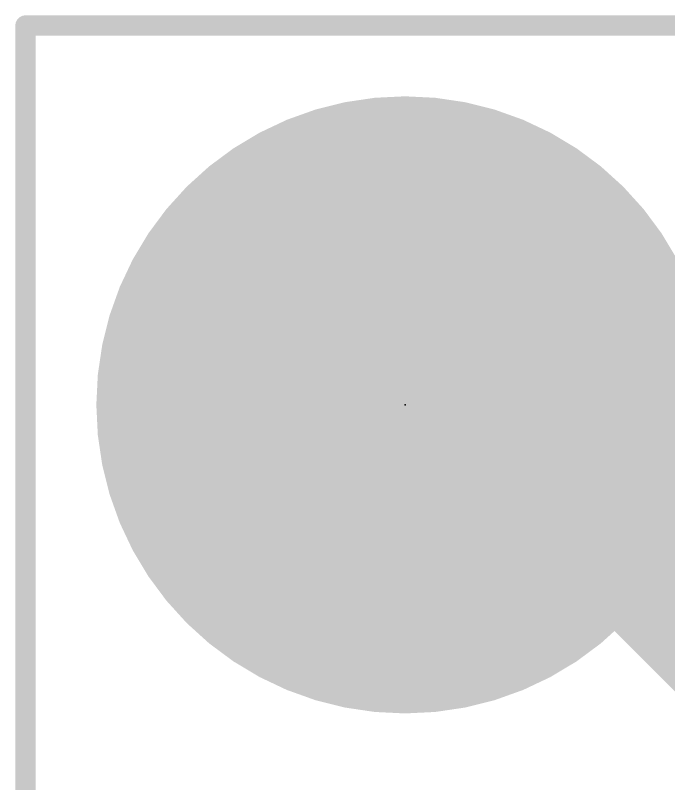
# Model space of a CAD drawing. Extents: x -33 to 74, y -16 to 15.
# Drawn here: x -0.1 to 6.46, y 7.63 to 15.34 of the extents above; entities that cross this region are included whole.
import ezdxf

# ---------------------------------------------------------------- set-up
doc = ezdxf.new("R2010")
doc.units = 0
for name, color, linetype in [('1', 12, 'CONTINUOUS'), ('16', 132, 'CONTINUOUS'), ('17', 110, 'CONTINUOUS'), ('20', 53, 'CONTINUOUS'), ('23', 53, 'CONTINUOUS'), ('51', 53, 'CONTINUOUS')]:
    doc.layers.add(name, color=color, linetype=linetype)

# ---------------------------------------------------------------- blocks, each defined once
blk = doc.blocks.new('ROUNDP')
at = {"const_width": 0.5}
blk.add_lwpolyline([(0, -0.25, 1), (0, 0.25, 1), (0, -0.25)], format="xyb", dxfattribs=at)

msp = doc.modelspace()

# ---------------------------------------------------------------- linework, layer by layer
at = {"layer": '1', "const_width": 2.032}
for points in [[(5.08, 11.43), (3.81, 11.43)], [(7.62, 8.89), (5.08, 11.43)]]:
    msp.add_lwpolyline(points, dxfattribs=at)
at = {"layer": '1', "const_width": 1.016}
for points in [[(3.81, 11.938, 1), (3.81, 10.922)], [(5.4392, 11.7892, 1), (4.7208, 11.0708)], [(5.08, 10.922, 1), (5.08, 11.938)]]:
    msp.add_lwpolyline(points, format="xyb", dxfattribs=at)
at = {"layer": '16', "const_width": 2.032}
for points in [[(5.08, 11.43), (3.81, 11.43)], [(7.62, 8.89), (5.08, 11.43)]]:
    msp.add_lwpolyline(points, dxfattribs=at)
at = {"layer": '16', "const_width": 1.016}
for points in [[(3.81, 11.938, 1), (3.81, 10.922)], [(5.4392, 11.7892, 1), (4.7208, 11.0708)], [(5.08, 10.922, 1), (5.08, 11.938)]]:
    msp.add_lwpolyline(points, format="xyb", dxfattribs=at)
at = {"layer": '20', "const_width": 0.2032}
for points in [[(0, 0), (0, 15.24)], [(0, 15.24), (31.75, 15.24)]]:
    msp.add_lwpolyline(points, dxfattribs=at)
at = {"layer": '20', "const_width": 0.1016}
for points in [[(0.0508, 15.24, 1), (-0.0508, 15.24)], [(0, 15.2908, 1), (0, 15.1892)]]:
    msp.add_lwpolyline(points, format="xyb", dxfattribs=at)
at = {"layer": '23'}
msp.add_point((3.81, 11.43), dxfattribs=at)
at = {"layer": '51', "const_width": 0.127}
msp.add_lwpolyline([(3.81, 10.414, 1), (3.81, 12.446, 1), (3.81, 10.414)], format="xyb", dxfattribs=at)

# ---------------------------------------------------------------- block references
at = {"layer": '17', "xscale": 6.1976, "yscale": 6.1976}
msp.add_blockref('ROUNDP', (3.81, 11.43), dxfattribs=at)
msp.add_blockref('ROUNDP', (3.81, 11.43), dxfattribs=at)

doc.saveas('drawing.dxf')
